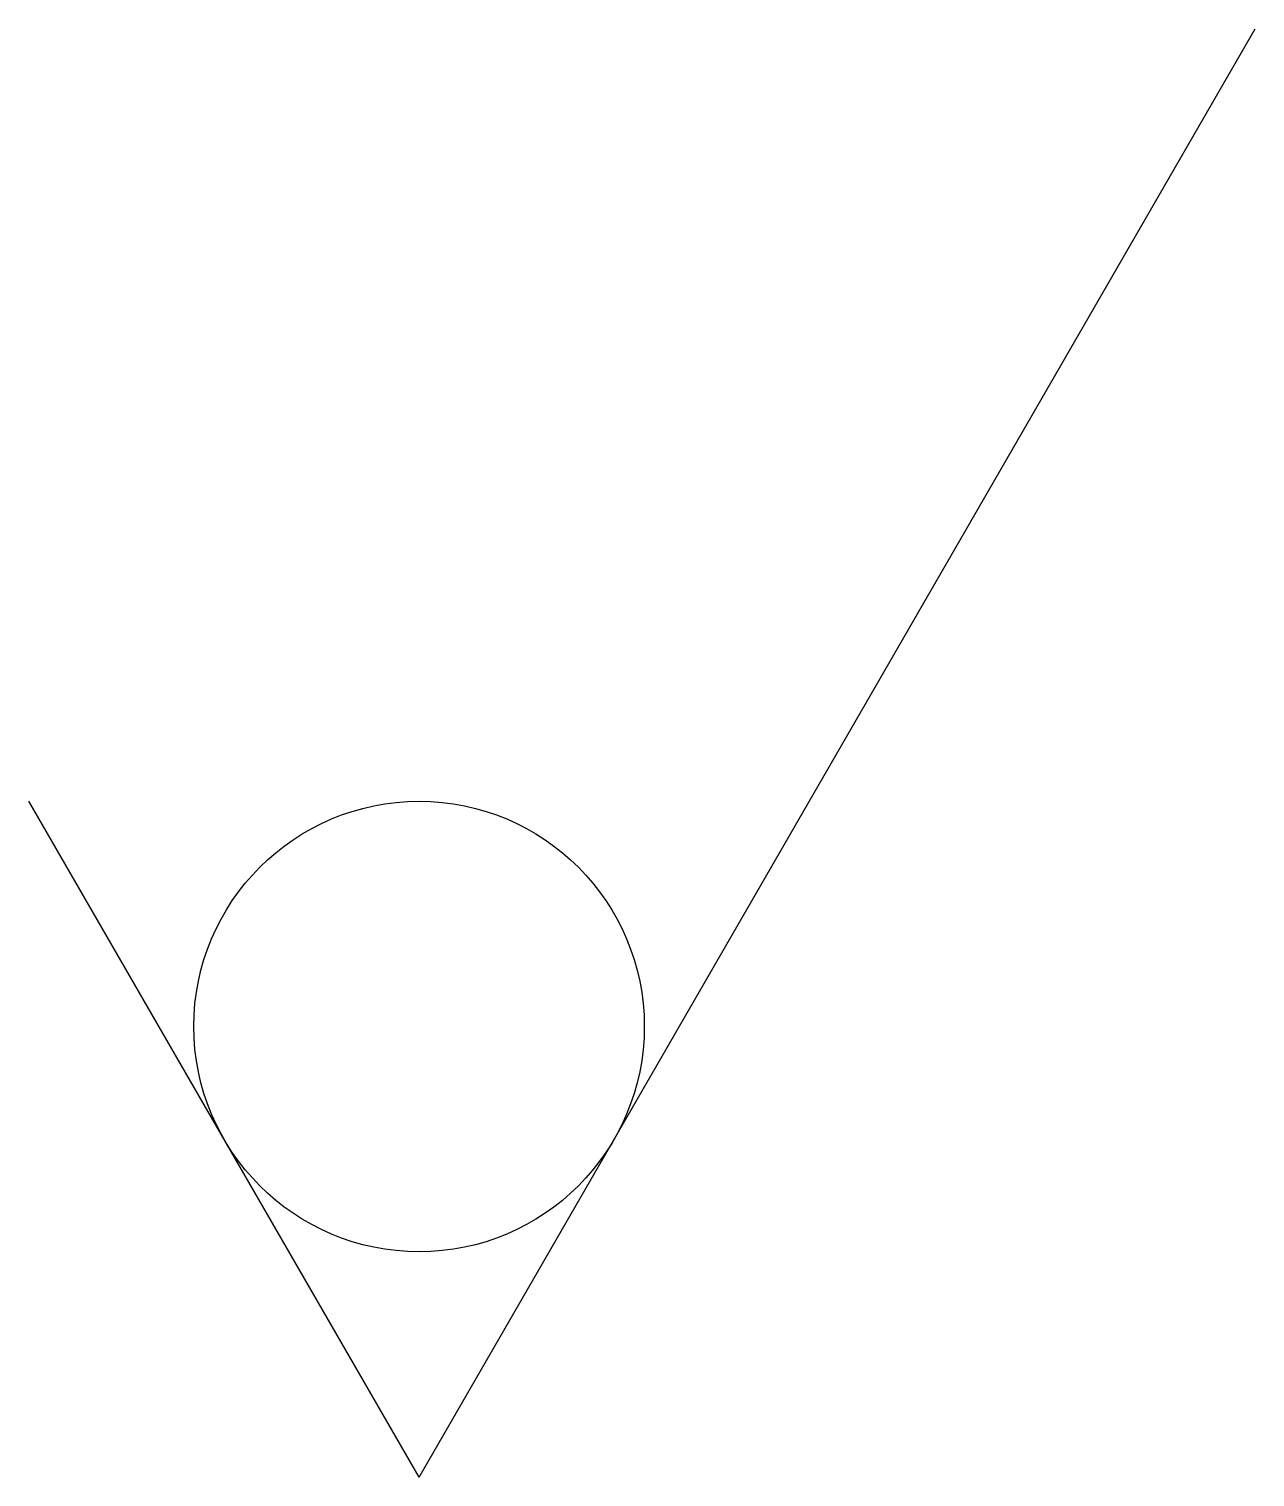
# Model space of a CAD drawing. Header units: millimetres. Extents: x -2.02 to 4.33, y 0 to 7.5.
import ezdxf

# ---------------------------------------------------------------- set-up
doc = ezdxf.new("R2010")
doc.units = ezdxf.units.MM
doc.layers.add('11-CHROP', color=21, linetype='Continuous', lineweight=25)

msp = doc.modelspace()

# ---------------------------------------------------------------- linework, layer by layer
at = {"layer": '11-CHROP'}
for q in [(4.3301, 7.5), (-2.0207, 3.5)]:
    msp.add_line((0, 0), q, dxfattribs=at)
msp.add_circle((0, 2.3333), 1.1667, dxfattribs=at)

doc.saveas('drawing.dxf')
